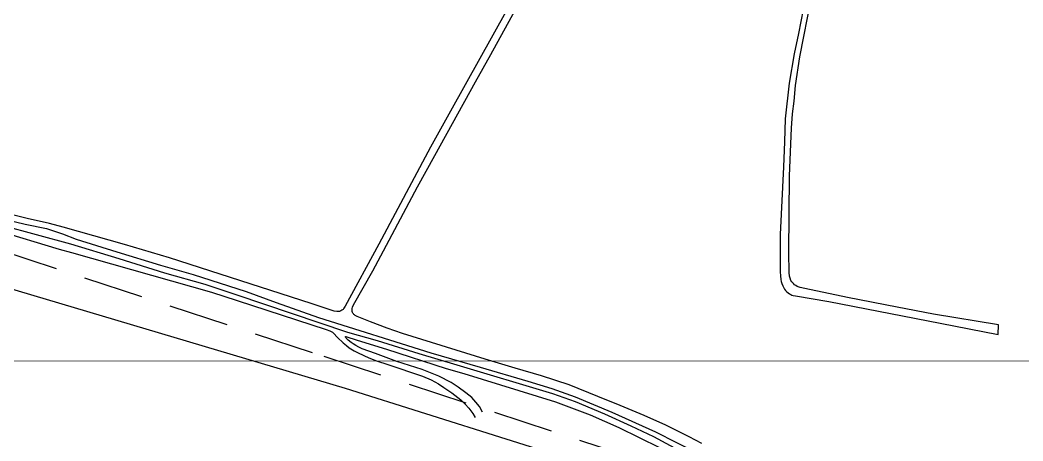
# Model space of a CAD drawing. Header units: metres. Extents: x 2 to 659295185, y -28 to 1124222152.
# Drawn here: x 657504 to 658342, y 1120925 to 1121276 of the extents above; entities that cross this region are included whole.
import ezdxf

# ---------------------------------------------------------------- set-up
doc = ezdxf.new("R2010")
doc.units = ezdxf.units.M
doc.header["$MEASUREMENT"] = 0
doc.linetypes.add('HIDDEN', pattern=[0.375, 0.25, -0.125])
for name, color, linetype in [('CERCA', 7, 'CONTINUOUS'), ('División Parroquial', 130, 'CONTINUOUS'), ('MANZANA', 30, 'CONTINUOUS')]:
    doc.layers.add(name, color=color, linetype=linetype)
doc.layers.add('Limite Municipio', color=1, linetype='HIDDEN', lineweight=30)

msp = doc.modelspace()

# ---------------------------------------------------------------- linework, layer by layer
at = {"layer": 'CERCA', "lineweight": 0}
msp.add_line((653811.9891, 1120992.707), (662155.7364, 1120989.7879), dxfattribs=at)
at = {"layer": 'División Parroquial', "color": 1, "flags": 128}
msp.add_lwpolyline([(657976.9938, 1120904.7076), (657775.8941, 1120968.3047), (657239.5762, 1121128.0222)], dxfattribs=at)
at = {"layer": 'Limite Municipio', "color": 4, "linetype": 'HIDDEN', "lineweight": -3, "ltscale": 200}
msp.add_lwpolyline([(655075.1492, 1121432.9456), (655547.0836, 1121394.8533), (655944.8136, 1121234.456), (655995.8801, 1121134.8063), (656136.1667, 1121081.4471), (656500.4186, 1121135.906), (656701.9718, 1121255.4717), (657033.331, 1121237.4654), (657486.7123, 1121084.2965), (657757.634, 1120995.3682), (658133.0216, 1120872.1497)], dxfattribs=at)
at = {"layer": 'MANZANA', "lineweight": -2}
for p, q in [((658169.328, 1121341.7541), (658154.1062, 1121265.0397)), ((658155.4008, 1121245.6937), (658168.4622, 1121313.7698)), ((657897.0997, 1121247.5333), (657927.4279, 1121302.6421)), ((657911.0682, 1121285.7555), (657863.6711, 1121200.2729)), ((658154.1062, 1121265.0397), (658150.5687, 1121248.1032)), ((657884.3846, 1121224.698), (657897.0997, 1121247.5333)), ((658150.5687, 1121248.1032), (658146.4046, 1121223.5382)), ((658151.7809, 1121221.5686), (658155.4008, 1121245.6937)), ((657850.4612, 1121163.1605), (657884.3846, 1121224.698)), ((658146.4046, 1121223.5382), (658143.0238, 1121193.6543)), ((658150.5193, 1121208.6212), (658151.7809, 1121221.5686)), ((658149.1422, 1121197.8934), (658150.5193, 1121208.6212)), ((657863.6711, 1121200.2729), (657846.9238, 1121170.0091)), ((658148.2104, 1121186.0458), (658149.1422, 1121197.8934)), ((658143.0238, 1121193.6543), (658142.3476, 1121174.6281)), ((658146.7427, 1121146.114), (658148.2104, 1121186.0458)), ((657846.9238, 1121170.0091), (657803.7815, 1121089.0756)), ((658142.3476, 1121174.6281), (658141.556, 1121153.7224)), ((657835.8991, 1121136.9958), (657850.4612, 1121163.1605)), ((658141.556, 1121153.7224), (658138.8514, 1121097.0839)), ((658146.0418, 1121082.077), (658146.7427, 1121146.114)), ((657805.3565, 1121079.3475), (657835.8991, 1121136.9958)), ((657510.114, 1121110.3412), (657480.4949, 1121117.7297)), ((657484.791, 1121111.441), (657508.2669, 1121105.8022)), ((657528.6507, 1121106.332), (657510.114, 1121110.3412)), ((657452.6899, 1121110.0913), (657536.6326, 1121084.7964)), ((657546.371, 1121089.0456), (657489.2108, 1121104.4924)), ((657508.2669, 1121105.8022), (657526.0367, 1121102.0029)), ((657526.0367, 1121102.0029), (657539.428, 1121097.7538)), ((657540.1701, 1121103.1727), (657528.6507, 1121106.332)), ((657591.4098, 1121088.8056), (657540.1701, 1121103.1727)), ((657539.428, 1121097.7538), (657550.9557, 1121093.1547)), ((658138.8514, 1121097.0839), (658138.9916, 1121066.0103)), ((657586.7509, 1121076.6181), (657546.371, 1121089.0456)), ((657550.9557, 1121093.1547), (657584.9698, 1121082.6869)), ((657628.9366, 1121077.4679), (657591.4098, 1121088.8056)), ((657803.7815, 1121089.0756), (657775.6302, 1121037.1961)), ((657536.6326, 1121084.7964), (657546.9482, 1121081.967)), ((657546.9482, 1121081.967), (657663.8, 1121048.7538)), ((657584.9698, 1121082.6869), (657621.2927, 1121071.5691)), ((657747.1243, 1121039.3857), (657628.9366, 1121077.4679)), ((657798.6196, 1121066.6001), (657805.3565, 1121079.3475)), ((658146.3386, 1121065.3804), (658146.0418, 1121082.077)), ((657624.9374, 1121064.7305), (657586.7509, 1121076.6181)), ((657621.2927, 1121071.5691), (657648.7266, 1121063.7307)), ((657658.6217, 1121055.3624), (657624.9374, 1121064.7305)), ((657648.7266, 1121063.7307), (657692.9491, 1121049.5436)), ((657782.6392, 1121038.4359), (657798.6196, 1121066.6001)), ((658138.9916, 1121066.0103), (658139.1153, 1121062.471)), ((658139.1153, 1121062.471), (658139.4616, 1121059.4816)), ((658146.6767, 1121062.281), (658146.3386, 1121065.3804)), ((658147.122, 1121060.5114), (658146.6767, 1121062.281)), ((658147.8971, 1121058.7517), (658147.122, 1121060.5114)), ((657684.5219, 1121046.7442), (657658.6217, 1121055.3624)), ((658139.4616, 1121059.4816), (658139.7914, 1121057.9419)), ((658139.7914, 1121057.9419), (658140.2367, 1121056.0623)), ((658140.2367, 1121056.0623), (658141.0118, 1121054.1827)), ((658141.0118, 1121054.1827), (658141.9023, 1121052.643)), ((658141.9023, 1121052.643), (658142.562, 1121051.5332)), ((658142.562, 1121051.5332), (658143.4443, 1121050.3234)), ((658148.6722, 1121057.532), (658147.8971, 1121058.7517)), ((658149.8843, 1121055.9923), (658148.6722, 1121057.532)), ((658150.8738, 1121055.1125), (658149.8843, 1121055.9923)), ((658151.9705, 1121054.4526), (658150.8738, 1121055.1125)), ((658153.1827, 1121053.6828), (658151.9705, 1121054.4526)), ((658155.4833, 1121052.9229), (658153.1827, 1121053.6828)), ((658159.3258, 1121051.8331), (658155.4833, 1121052.9229)), ((658194.9726, 1121044.3547), (658159.3258, 1121051.8331)), ((657663.8, 1121048.7538), (657685.4207, 1121041.9951)), ((657777.6999, 1121015.0806), (657684.5219, 1121046.7442)), ((657692.9491, 1121049.5436), (657717.8681, 1121040.2555)), ((658143.4443, 1121050.3234), (658144.541, 1121049.2237)), ((658144.541, 1121049.2237), (658145.646, 1121048.2339)), ((658145.646, 1121048.2339), (658146.6355, 1121047.574)), ((658146.6355, 1121047.574), (658147.7322, 1121046.9141)), ((658147.7322, 1121046.9141), (658148.7217, 1121046.4742)), ((658148.7217, 1121046.4742), (658149.8184, 1121046.1443)), ((658149.8184, 1121046.1443), (658151.6819, 1121045.7144)), ((658151.6819, 1121045.7144), (658179.5364, 1121041.0853)), ((658236.5399, 1121036.4663), (658194.9726, 1121044.3547)), ((657685.4207, 1121041.9951), (657759.6085, 1121017.6501)), ((657717.8681, 1121040.2555), (657753.3169, 1121027.6881)), ((657766.3289, 1121033.057), (657747.1243, 1121039.3857)), ((657774.5417, 1121035.4165), (657773.7749, 1121034.4167)), ((657775.6302, 1121037.1961), (657774.5417, 1121035.4165)), ((657781.3363, 1121034.3367), (657781.4435, 1121035.2265)), ((657781.4435, 1121035.2265), (657781.7651, 1121036.4463)), ((657781.7651, 1121036.4463), (657782.6392, 1121038.4359)), ((658179.5364, 1121041.0853), (658272.4341, 1121022.909)), ((658267.033, 1121030.5175), (658236.5399, 1121036.4663)), ((657753.3169, 1121027.6881), (657847.2536, 1120998.244)), ((657768.5223, 1121032.6271), (657766.3289, 1121033.057)), ((657769.5118, 1121032.6271), (657768.5223, 1121032.6271)), ((657770.8229, 1121032.857), (657769.5118, 1121032.6271)), ((657771.9196, 1121033.1969), (657770.8229, 1121032.857)), ((657772.7936, 1121033.7468), (657771.9196, 1121033.1969)), ((657773.7749, 1121034.4167), (657772.7936, 1121033.7468)), ((657781.3446, 1121033.4569), (657781.3363, 1121034.3367)), ((657781.46, 1121032.797), (657781.3446, 1121033.4569)), ((657781.6826, 1121032.0172), (657781.46, 1121032.797)), ((657782.0125, 1121031.2473), (657781.6826, 1121032.0172)), ((657782.4495, 1121030.6974), (657782.0125, 1121031.2473)), ((657782.8948, 1121030.2575), (657782.4495, 1121030.6974)), ((657783.3318, 1121029.9276), (657782.8948, 1121030.2575)), ((657783.9915, 1121029.3777), (657783.3318, 1121029.9276)), ((657785.5334, 1121028.4979), (657783.9915, 1121029.3777)), ((657796.7231, 1121024.0088), (657785.5334, 1121028.4979)), ((658321.3154, 1121021.4693), (658267.033, 1121030.5175)), ((657810.774, 1121018.6599), (657796.7231, 1121024.0088)), ((657823.5056, 1121014.2908), (657810.774, 1121018.6599)), ((658272.4341, 1121022.909), (658320.9114, 1121013.401)), ((658320.9114, 1121013.401), (658321.3154, 1121021.4693)), ((657759.6085, 1121017.6501), (657762.8986, 1121016.4503)), ((657762.8986, 1121016.4503), (657763.8881, 1121015.9005)), ((657763.8881, 1121015.9005), (657764.8776, 1121015.3606)), ((657764.8776, 1121015.3606), (657765.8671, 1121014.5907)), ((657765.8671, 1121014.5907), (657769.1737, 1121010.9515)), ((657769.1737, 1121010.9515), (657773.7914, 1121006.4324)), ((657775.7456, 1121011.6413), (657775.8528, 1121011.7513)), ((657775.7456, 1121011.5313), (657775.7456, 1121011.6413)), ((657775.7456, 1121011.6413), (657775.7456, 1121011.6413)), ((657775.8528, 1121011.4214), (657775.7456, 1121011.5313)), ((657775.8528, 1121011.7513), (657775.96, 1121011.7513)), ((657775.8528, 1121011.3114), (657775.8528, 1121011.4214)), ((657776.0755, 1121011.0914), (657775.8528, 1121011.3114)), ((657775.96, 1121011.7513), (657776.0672, 1121011.7513)), ((657776.0672, 1121011.7513), (657785.5087, 1121008.8119)), ((657776.5125, 1121010.5415), (657776.0755, 1121011.0914)), ((657778.1617, 1121008.8919), (657776.5125, 1121010.5415)), ((657802.6023, 1121008.332), (657777.6999, 1121015.0806)), ((657892.5315, 1120992.8052), (657823.5056, 1121014.2908)), ((657773.7914, 1121006.4324), (657776.5455, 1121004.2328)), ((657776.5455, 1121004.2328), (657778.8543, 1121002.4732)), ((657780.4787, 1121006.9123), (657778.1617, 1121008.8919)), ((657778.8543, 1121002.4732), (657783.0267, 1120999.9537)), ((657782.3423, 1121005.5926), (657780.4787, 1121006.9123)), ((657784.4285, 1121004.3828), (657782.3423, 1121005.5926)), ((657786.96, 1121002.9531), (657784.4285, 1121004.3828)), ((657785.5087, 1121008.8119), (657809.9741, 1121001.2834)), ((657789.7058, 1121001.5334), (657786.96, 1121002.9531)), ((657801.0109, 1120997.4842), (657789.7058, 1121001.5334)), ((657837.2844, 1120997.3142), (657802.6023, 1121008.332)), ((657809.9741, 1121001.2834), (657860.0182, 1120985.0267)), ((657783.0267, 1120999.9537), (657786.4322, 1120998.0841)), ((657786.4322, 1120998.0841), (657795.4367, 1120993.9249)), ((657795.4367, 1120993.9249), (657801.6953, 1120991.5154)), ((657818.7889, 1120990.9255), (657801.0109, 1120997.4842)), ((657869.2123, 1120987.9461), (657837.2844, 1120997.3142)), ((657847.2536, 1120998.244), (657888.4004, 1120986.2665)), ((657801.6953, 1120991.5154), (657811.244, 1120988.3561)), ((657811.244, 1120988.3561), (657840.2116, 1120978.638)), ((657839.9725, 1120984.1669), (657818.7889, 1120990.9255)), ((657860.0182, 1120985.0267), (657874.6133, 1120980.9976)), ((657948.9826, 1120963.861), (657869.2123, 1120987.9461)), ((657888.4004, 1120986.2665), (657928.1206, 1120974.5989)), ((657917.6566, 1120985.3967), (657892.5315, 1120992.8052)), ((657939.607, 1120979.078), (657917.6566, 1120985.3967)), ((657853.6936, 1120978.588), (657839.9725, 1120984.1669)), ((657840.2116, 1120978.638), (657847.3525, 1120975.5687)), ((657864.0174, 1120973.3291), (657853.6936, 1120978.588)), ((657874.6133, 1120980.9976), (657951.209, 1120957.1224)), ((657962.5387, 1120971.3295), (657939.607, 1120979.078)), ((657847.3525, 1120975.5687), (657853.5039, 1120972.2793)), ((657853.5039, 1120972.2793), (657857.899, 1120969.3199)), ((657857.899, 1120969.3199), (657864.6028, 1120964.7009)), ((657869.9544, 1120969.4799), (657864.0174, 1120973.3291)), ((657876.4356, 1120964.8608), (657869.9544, 1120969.4799)), ((657928.1206, 1120974.5989), (657948.1992, 1120968.2801)), ((657948.1992, 1120968.2801), (657967.5192, 1120961.2816)), ((657986.5836, 1120961.7015), (657962.5387, 1120971.3295)), ((657864.6028, 1120964.7009), (657872.189, 1120958.8721)), ((657881.2759, 1120960.7917), (657876.4356, 1120964.8608)), ((657884.7969, 1120957.0524), (657881.2759, 1120960.7917)), ((657967.8656, 1120957.1924), (657948.9826, 1120963.861)), ((657967.5192, 1120961.2816), (657998.2597, 1120948.5942)), ((658005.244, 1120954.263), (657986.5836, 1120961.7015)), ((657872.189, 1120958.8721), (657875.8254, 1120955.3528)), ((657875.8254, 1120955.3528), (657878.7939, 1120951.9335)), ((657878.7939, 1120951.9335), (657882.1005, 1120947.5244)), ((657887.6665, 1120953.1932), (657884.7969, 1120957.0524)), ((657890.3134, 1120948.5542), (657887.6665, 1120953.1932)), ((657951.209, 1120957.1224), (657980.0777, 1120946.4046)), ((657992.5701, 1120946.7945), (657967.8656, 1120957.1924)), ((658025.3391, 1120945.7247), (658005.244, 1120954.263)), ((657882.1005, 1120947.5244), (657884.2032, 1120944.1051)), ((657980.0777, 1120946.4046), (658004.0153, 1120935.7868)), ((658014.4216, 1120936.9365), (657992.5701, 1120946.7945)), ((657998.2597, 1120948.5942), (658034.7146, 1120932.1675)), ((658043.3398, 1120937.8463), (658025.3391, 1120945.7247)), ((658004.0153, 1120935.7868), (658038.1696, 1120919.0202)), ((658033.4118, 1120927.9584), (658014.4216, 1120936.9365)), ((658062.8907, 1120927.8684), (658043.3398, 1120937.8463)), ((658061.1013, 1120912.9214), (658033.4118, 1120927.9584)), ((658034.7146, 1120932.1675), (658069.8584, 1120914.4011)), ((658073.4371, 1120922.2695), (658062.8907, 1120927.8684))]:
    msp.add_line(p, q, dxfattribs=at)

doc.saveas('drawing.dxf')
